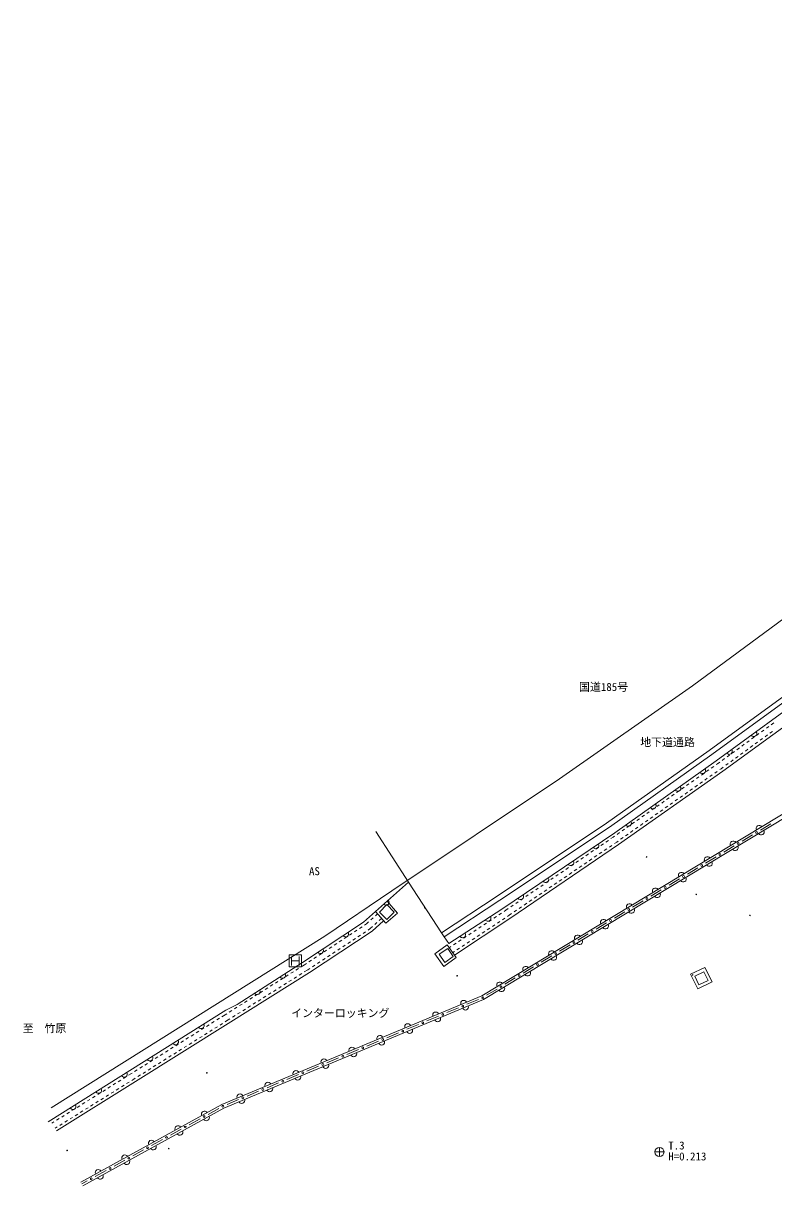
# Model space of a CAD drawing. Units: millimetres on the paper, with parts at other scales. Extents: x -4217 to 649, y -3995 to 278.
# Drawn here: x -253.2 to -129.4, y -62 to 129.8 of the extents above; entities that cross this region are included whole.
import ezdxf
from ezdxf.enums import TextEntityAlignment as Align

# ---------------------------------------------------------------- set-up
doc = ezdxf.new("R2010")
doc.units = ezdxf.units.MM
for name, color, linetype, lineweight in [('0-1_S-BGD', 134, 'Continuous', 18), ('0-3_S-BMK-SRVR', 2, 'Continuous', 18), ('0-9_標高点', 134, 'Continuous', 18), ('0-E_S-BGD', 134, 'Continuous', 18), ('0-F_S-BGD', 134, 'Continuous', 18), ('1-0_S-BGD', 134, 'Continuous', 18), ('1-1_S-BGD', 134, 'Continuous', 18)]:
    doc.layers.add(name, color=color, linetype=linetype, lineweight=lineweight)
doc.styles.add('ＭＳ ゴシック', font='')
doc.styles.get('ＭＳ ゴシック').set_extended_font_data('MS Gothic')

msp = doc.modelspace()

# ---------------------------------------------------------------- linework, layer by layer
at = {"layer": '0-1_S-BGD'}
for p, q in [((-193.408, -18.684), (-195.088, -16.728)), ((-203.474, -20.804), (-248.624, -49.128)), ((-183.754, -20.918), (-184.193, -20.249))]:
    msp.add_line(p, q, dxfattribs=at)
for points in [[(-13.321, 129.826), (-32.881, 111.116), (-42.664, 102.076), (-64.864, 82.186), (-82.421, 67.532), (-100.808, 52.176), (-121.244, 36.389), (-142.761, 20.522), (-164.721, 5.166), (-192.408, -13.321), (-203.474, -20.804)], [(-114.433, 41.261), (-108.41, 33.254), (-115.436, 27.854), (-123.494, 21.874), (-140.058, 9.832), (-156.955, -2.175), (-175.019, -14.224), (-184.193, -20.249)], [(-113.794, 41.742), (-107.294, 33.102), (-114.954, 27.216), (-123.021, 21.229), (-139.591, 9.182), (-156.501, -2.834), (-174.578, -14.891), (-183.754, -20.918)], [(-107.431, 28.809), (-114.078, 23.862), (-121.254, 18.432), (-137.781, 6.426), (-155.001, -5.681), (-172.744, -17.758), (-182.055, -23.922)], [(-184.193, -20.249), (-189.628, -11.904), (-195.062, -3.56)], [(-193.148, -15.014), (-191.444, -16.998), (-193.408, -18.684)], [(-193.776, -18.256), (-195.651, -19.961), (-206.004, -26.778), (-219.398, -35.218), (-234.691, -44.811), (-247.704, -52.934)]]:
    msp.add_lwpolyline(points, dxfattribs=at)
for points in [[(-194.441, -16.828), (-193.201, -15.598), (-191.984, -16.824), (-193.224, -18.054)], [(-185.324, -23.701), (-183.291, -22.222), (-181.761, -24.326), (-183.794, -25.804)], [(-184.578, -23.788), (-183.18, -22.827), (-182.25, -24.181), (-183.648, -25.141)], [(-140.728, -25.948), (-139.567, -28.326), (-141.93, -29.479), (-143.091, -27.101)], [(-140.894, -26.668), (-140.215, -28.111), (-141.738, -28.828), (-142.418, -27.384)]]:
    msp.add_lwpolyline(points, close=True, dxfattribs=at)
at = {"layer": '0-3_S-BMK-SRVR'}
for p, q in [((-147.488, -56.401), (-148.988, -56.401)), ((-148.238, -55.651), (-148.238, -57.151))]:
    msp.add_line(p, q, dxfattribs=at)
msp.add_circle((-148.238, -56.401), 0.75, dxfattribs=at)
at = {"layer": '0-9_標高点'}
for centre, radius in [((-150.358, -7.731), 0.05), ((-150.358, -7.731), 0.0333), ((-142.171, -13.914), 0.05), ((-142.171, -13.914), 0.0333), ((-186.978, -16.108), 0.05), ((-186.978, -16.108), 0.0333), ((-133.314, -17.374), 0.05), ((-133.314, -17.374), 0.0333), ((-181.621, -27.328), 0.05), ((-181.621, -27.328), 0.0333), ((-142.778, -27.201), 0.05), ((-142.778, -27.201), 0.0333), ((-222.904, -43.348), 0.05), ((-222.904, -43.348), 0.0333), ((-245.964, -56.151), 0.05), ((-245.964, -56.151), 0.0333), ((-229.198, -55.858), 0.05), ((-229.198, -55.858), 0.0333)]:
    msp.add_circle(centre, radius, dxfattribs=at)
at = {"layer": '0-E_S-BGD'}
for p, q in [((-208.949, -24.134), (-208.949, -25.634)), ((-208.949, -24.884), (-207.699, -24.884)), ((-207.699, -24.134), (-207.699, -25.634))]:
    msp.add_line(p, q, dxfattribs=at)
msp.add_lwpolyline([(-209.324, -25.884), (-209.324, -23.884), (-207.324, -23.884), (-207.324, -25.884)], close=True, dxfattribs=at)
at = {"layer": '0-F_S-BGD'}
for points in [[(-183.754, -20.918), (-183.014, -22.031), (-174.258, -16.371), (-155.604, -3.781), (-138.904, 8.099), (-122.418, 20.122), (-114.211, 26.259), (-106.864, 31.856)], [(-90.294, 22.023), (-177.558, -30.654), (-220.424, -48.568), (-243.704, -61.401)], [(-243.382, -61.985), (-220.134, -49.169), (-177.255, -31.251), (-89.95, 21.452)], [(-249.074, -51.464), (-219.811, -33.008), (-217.901, -32.061), (-207.128, -25.144), (-197.061, -18.471), (-189.628, -11.904)]]:
    msp.add_lwpolyline(points, dxfattribs=at)
for centre, start, end in [((-132.681, 12.638), 216.10238, 36.10238), ((-136.721, 9.691), 216.10238, 36.10238), ((-141.143, 6.506), 215.42718, 35.42718), ((-145.217, 3.608), 215.42718, 35.42718), ((-149.291, 0.71), 215.42718, 35.42718), ((-153.366, -2.189), 215.42718, 35.42718), ((-131.786, -3.024), 31.11753, 211.11753), ((-131.462, -3.607), 211.11753, 31.11753), ((-158.714, -5.88), 214.01724, 34.01724), ((-136.066, -5.608), 31.11753, 211.11753), ((-135.743, -6.191), 211.11753, 31.11753), ((-162.859, -8.677), 214.01724, 34.01724), ((-140.347, -8.192), 31.11753, 211.11753), ((-140.023, -8.775), 211.11753, 31.11753), ((-167.003, -11.475), 214.01724, 34.01724), ((-144.627, -10.776), 31.11753, 211.11753), ((-144.304, -11.359), 211.11753, 31.11753), ((-148.908, -13.36), 31.11753, 211.11753), ((-193.344, -15.188), 221.45764, 41.45764), ((-171.147, -14.272), 214.01724, 34.01724), ((-148.584, -13.943), 211.11753, 31.11753), ((-153.188, -15.944), 31.11753, 211.11753), ((-152.865, -16.527), 211.11753, 31.11753), ((-176.536, -17.844), 212.8772, 32.8772), ((-157.469, -18.528), 31.11753, 211.11753), ((-157.146, -19.111), 211.11753, 31.11753), ((-200.01, -20.426), 213.54095, 33.54095), ((-180.735, -20.558), 212.8772, 32.8772), ((-161.75, -21.112), 31.11753, 211.11753), ((-204.178, -23.189), 213.54095, 33.54095), ((-161.426, -21.695), 211.11753, 31.11753), ((-166.03, -23.696), 31.11753, 211.11753), ((-165.707, -24.279), 211.11753, 31.11753), ((-170.311, -26.28), 31.11753, 211.11753), ((-169.987, -26.863), 211.11753, 31.11753), ((-210.41, -27.252), 212.70117, 32.70117), ((-174.591, -28.864), 31.11753, 211.11753), ((-214.618, -29.953), 212.70117, 32.70117), ((-174.268, -29.447), 211.11753, 31.11753), ((-180.537, -31.9), 22.67931, 202.67931), ((-180.241, -32.498), 202.67931, 22.67931), ((-185.151, -33.827), 22.67931, 202.67931), ((-184.854, -34.426), 202.67931, 22.67931), ((-223.87, -35.568), 212.24003, 32.24003), ((-189.764, -35.755), 22.67931, 202.67931), ((-189.468, -36.354), 202.67931, 22.67931), ((-228.099, -38.235), 212.24003, 32.24003), ((-194.377, -37.683), 22.67931, 202.67931), ((-194.081, -38.282), 202.67931, 22.67931), ((-198.991, -39.611), 22.67931, 202.67931), ((-198.695, -40.21), 202.67931, 22.67931), ((-232.328, -40.902), 212.24003, 32.24003), ((-203.604, -41.539), 22.67931, 202.67931), ((-203.308, -42.138), 202.67931, 22.67931), ((-236.557, -43.57), 212.24003, 32.24003), ((-208.218, -43.467), 22.67931, 202.67931), ((-207.921, -44.065), 202.67931, 22.67931), ((-240.786, -46.237), 212.24003, 32.24003), ((-212.831, -45.395), 22.67931, 202.67931), ((-212.535, -45.993), 202.67931, 22.67931), ((-217.444, -47.323), 22.67931, 202.67931), ((-217.148, -47.921), 202.67931, 22.67931), ((-245.015, -48.904), 212.24003, 32.24003), ((-223.307, -50.157), 28.86619, 208.86619), ((-223.001, -50.749), 208.86619, 28.86619), ((-227.685, -52.571), 28.86619, 208.86619), ((-227.379, -53.163), 208.86619, 28.86619), ((-232.064, -54.984), 28.86619, 208.86619), ((-231.758, -55.577), 208.86619, 28.86619), ((-236.443, -57.398), 28.86619, 208.86619), ((-240.822, -59.812), 28.86619, 208.86619), ((-236.137, -57.991), 208.86619, 28.86619), ((-240.516, -60.405), 208.86619, 28.86619)]:
    msp.add_arc(centre, 0.5, start, end, dxfattribs=at)
at = {"layer": '1-0_S-BGD'}
for p, q in [((-131.591, -3.295), (-129.863, -2.253)), ((-134.602, -5.113), (-132.875, -4.071)), ((-137.614, -6.931), (-135.886, -5.889)), ((-143.637, -10.567), (-141.909, -9.525)), ((-140.625, -8.749), (-138.898, -7.707)), ((-146.648, -12.385), (-144.921, -11.343)), ((-149.66, -14.203), (-147.933, -13.16)), ((-152.672, -16.021), (-150.944, -14.978)), ((-155.683, -17.839), (-153.956, -16.796)), ((-158.695, -19.657), (-156.967, -18.614)), ((-161.706, -21.475), (-159.979, -20.432)), ((-164.718, -23.293), (-162.991, -22.25)), ((-167.73, -25.111), (-166.002, -24.068)), ((-170.741, -26.929), (-169.014, -25.886)), ((-173.753, -28.747), (-172.025, -27.704)), ((-176.764, -30.565), (-175.037, -29.522)), ((-180.012, -32.041), (-178.098, -31.242)), ((-186.608, -34.798), (-184.694, -33.998)), ((-183.31, -33.42), (-181.396, -32.62)), ((-189.906, -36.176), (-187.992, -35.376)), ((-196.502, -38.932), (-194.588, -38.132)), ((-193.204, -37.554), (-191.29, -36.754)), ((-199.8, -40.31), (-197.886, -39.511)), ((-203.098, -41.688), (-201.184, -40.889)), ((-209.693, -44.445), (-207.779, -43.645)), ((-206.395, -43.067), (-204.482, -42.267)), ((-212.991, -45.823), (-211.077, -45.023)), ((-219.587, -48.579), (-217.673, -47.779)), ((-216.289, -47.201), (-214.375, -46.401)), ((-222.724, -50.216), (-220.936, -49.23)), ((-225.826, -51.926), (-224.038, -50.94)), ((-228.928, -53.636), (-227.14, -52.65)), ((-232.03, -55.346), (-230.242, -54.36)), ((-235.132, -57.056), (-233.343, -56.07)), ((-238.234, -58.766), (-236.445, -57.78)), ((-243.543, -61.693), (-242.649, -61.2)), ((-241.336, -60.476), (-239.547, -59.49))]:
    msp.add_line(p, q, dxfattribs=at)
for centre in [(-132.233, -3.683), (-135.244, -5.501), (-138.256, -7.319), (-141.267, -9.137), (-144.279, -10.955), (-147.291, -12.773), (-150.302, -14.591), (-153.314, -16.409), (-156.325, -18.227), (-159.337, -20.045), (-162.348, -21.863), (-165.36, -23.681), (-168.372, -25.499), (-171.383, -27.317), (-174.395, -29.135), (-180.704, -32.331), (-177.406, -30.952), (-184.002, -33.709), (-190.598, -36.465), (-187.3, -35.087), (-193.896, -37.843), (-197.194, -39.221), (-203.79, -41.978), (-200.492, -40.599), (-207.087, -43.356), (-213.683, -46.112), (-210.385, -44.734), (-216.981, -47.49), (-220.279, -48.868), (-223.381, -50.578), (-226.483, -52.288), (-232.687, -55.708), (-229.585, -53.998), (-235.789, -57.418), (-238.89, -59.128), (-241.992, -60.838)]:
    msp.add_circle(centre, 0.15, dxfattribs=at)
at = {"layer": '1-1_S-BGD'}
for p, q in [((-130.198, 13.789), (-130.603, 13.495)), ((-129.389, 14.376), (-129.794, 14.082)), ((-132.625, 12.025), (-133.03, 11.731)), ((-131.816, 12.613), (-132.221, 12.319)), ((-131.228, 11.805), (-131.632, 11.511)), ((-131.007, 13.201), (-131.412, 12.907)), ((-130.419, 12.392), (-130.823, 12.098)), ((-129.61, 12.98), (-130.014, 12.686)), ((-135.861, 9.674), (-136.266, 9.38)), ((-135.052, 10.262), (-135.457, 9.968)), ((-134.243, 10.85), (-134.648, 10.556)), ((-133.655, 10.041), (-134.059, 9.747)), ((-133.434, 11.438), (-133.839, 11.144)), ((-132.846, 10.629), (-133.25, 10.335)), ((-132.037, 11.217), (-132.441, 10.923)), ((-137.479, 8.499), (-137.884, 8.205)), ((-136.891, 7.69), (-137.295, 7.396)), ((-136.67, 9.086), (-137.075, 8.793)), ((-136.082, 8.278), (-136.486, 7.984)), ((-135.273, 8.866), (-135.677, 8.572)), ((-134.464, 9.454), (-134.868, 9.16)), ((-140.914, 6.057), (-141.323, 5.769)), ((-140.096, 6.632), (-140.505, 6.344)), ((-139.521, 5.814), (-139.93, 5.526)), ((-139.278, 7.207), (-139.687, 6.919)), ((-138.702, 6.389), (-139.111, 6.101)), ((-143.368, 4.331), (-143.777, 4.044)), ((-142.55, 4.906), (-142.959, 4.619)), ((-141.975, 4.088), (-142.384, 3.801)), ((-141.732, 5.481), (-142.141, 5.194)), ((-141.157, 4.663), (-141.566, 4.376)), ((-140.339, 5.239), (-140.748, 4.951)), ((-146.64, 2.031), (-147.049, 1.743)), ((-145.822, 2.606), (-146.231, 2.318)), ((-145.004, 3.181), (-145.413, 2.893)), ((-144.429, 2.363), (-144.838, 2.075)), ((-144.186, 3.756), (-144.595, 3.468)), ((-143.611, 2.938), (-144.02, 2.65)), ((-142.793, 3.513), (-143.202, 3.226)), ((-149.094, 0.305), (-149.503, 0.018)), ((-148.276, 0.88), (-148.685, 0.593)), ((-147.701, 0.062), (-148.11, -0.225)), ((-147.458, 1.455), (-147.867, 1.168)), ((-146.883, 0.637), (-147.292, 0.35)), ((-146.065, 1.213), (-146.474, 0.925)), ((-145.247, 1.788), (-145.656, 1.5)), ((-151.548, -1.42), (-151.958, -1.708)), ((-150.73, -0.845), (-151.139, -1.133)), ((-150.155, -1.663), (-150.564, -1.951)), ((-149.912, -0.27), (-150.321, -0.558)), ((-149.337, -1.088), (-149.746, -1.376)), ((-148.519, -0.513), (-148.928, -0.8)), ((-154.821, -3.721), (-155.23, -4.008)), ((-154.003, -3.146), (-154.412, -3.433)), ((-153.185, -2.57), (-153.594, -2.858)), ((-152.609, -3.388), (-153.018, -3.676)), ((-152.367, -1.995), (-152.776, -2.283)), ((-151.791, -2.813), (-152.2, -3.101)), ((-150.973, -2.238), (-151.382, -2.526)), ((-157.484, -5.557), (-157.897, -5.838)), ((-156.657, -4.994), (-157.07, -5.275)), ((-154.245, -4.539), (-154.655, -4.826)), ((-153.427, -3.964), (-153.836, -4.251)), ((-159.964, -7.245), (-160.377, -7.526)), ((-159.137, -6.682), (-159.551, -6.963)), ((-158.574, -7.508), (-158.987, -7.79)), ((-158.31, -6.119), (-158.724, -6.401)), ((-157.747, -6.946), (-158.161, -7.227)), ((-156.921, -6.383), (-157.334, -6.664)), ((-156.094, -5.82), (-156.507, -6.102)), ((-163.271, -9.495), (-163.684, -9.777)), ((-162.444, -8.933), (-162.857, -9.214)), ((-161.617, -8.37), (-162.031, -8.651)), ((-161.054, -9.196), (-161.467, -9.478)), ((-160.791, -7.807), (-161.204, -8.089)), ((-160.227, -8.634), (-160.641, -8.915)), ((-159.401, -8.071), (-159.814, -8.352)), ((-165.751, -11.183), (-166.164, -11.465)), ((-164.924, -10.621), (-165.337, -10.902)), ((-164.361, -11.447), (-164.774, -11.728)), ((-164.097, -10.058), (-164.511, -10.339)), ((-163.534, -10.884), (-163.947, -11.166)), ((-162.707, -10.322), (-163.121, -10.603)), ((-161.881, -9.759), (-162.294, -10.04)), ((-168.231, -12.871), (-168.644, -13.153)), ((-167.404, -12.309), (-167.817, -12.59)), ((-166.841, -13.135), (-167.254, -13.416)), ((-166.577, -11.746), (-166.991, -12.027)), ((-166.014, -12.572), (-166.428, -12.854)), ((-165.187, -12.01), (-165.601, -12.291)), ((-171.537, -15.122), (-171.951, -15.403)), ((-170.711, -14.559), (-171.124, -14.841)), ((-169.884, -13.997), (-170.297, -14.278)), ((-169.321, -14.823), (-169.734, -15.104)), ((-169.057, -13.434), (-169.471, -13.715)), ((-168.494, -14.26), (-168.908, -14.542)), ((-167.668, -13.698), (-168.081, -13.979)), ((-194.753, -17.118), (-195.109, -17.441)), ((-174.299, -16.988), (-174.716, -17.264)), ((-172.364, -15.685), (-172.777, -15.966)), ((-171.801, -16.511), (-172.214, -16.792)), ((-170.974, -15.948), (-171.388, -16.23)), ((-170.148, -15.386), (-170.561, -15.667)), ((-195.478, -17.777), (-195.848, -18.113)), ((-194.845, -18.553), (-195.215, -18.889)), ((-194.102, -17.877), (-194.475, -18.216)), ((-176.8, -18.644), (-177.217, -18.92)), ((-175.966, -18.092), (-176.383, -18.368)), ((-175.393, -18.912), (-175.81, -19.188)), ((-175.132, -17.54), (-175.549, -17.816)), ((-174.559, -18.36), (-174.976, -18.636)), ((-173.726, -17.808), (-174.142, -18.084)), ((-199.816, -20.907), (-200.233, -21.182)), ((-198.981, -20.357), (-199.398, -20.632)), ((-198.145, -19.807), (-198.563, -20.082)), ((-197.567, -20.624), (-197.985, -20.899)), ((-197.31, -19.258), (-197.728, -19.533)), ((-196.732, -20.074), (-197.149, -20.349)), ((-180.135, -20.852), (-180.552, -21.128)), ((-179.301, -20.3), (-179.718, -20.576)), ((-178.468, -19.748), (-178.885, -20.024)), ((-177.895, -20.568), (-178.311, -20.844)), ((-177.634, -19.196), (-178.051, -19.472)), ((-177.061, -20.016), (-177.478, -20.292)), ((-176.227, -19.464), (-176.644, -19.74)), ((-202.321, -22.557), (-202.739, -22.832)), ((-201.486, -22.007), (-201.904, -22.282)), ((-200.908, -22.824), (-201.326, -23.099)), ((-200.651, -21.457), (-201.069, -21.732)), ((-200.073, -22.274), (-200.49, -22.549)), ((-199.237, -21.724), (-199.655, -21.999)), ((-198.402, -21.174), (-198.82, -21.449)), ((-182.637, -22.508), (-182.938, -22.708)), ((-181.803, -21.956), (-182.22, -22.232)), ((-181.23, -22.776), (-181.647, -23.052)), ((-180.969, -21.404), (-181.386, -21.68)), ((-180.396, -22.224), (-180.813, -22.5)), ((-179.562, -21.672), (-179.979, -21.948)), ((-178.728, -21.12), (-179.145, -21.396)), ((-205.662, -24.757), (-206.08, -25.032)), ((-204.827, -24.207), (-205.245, -24.482)), ((-203.992, -23.657), (-204.409, -23.932)), ((-203.414, -24.473), (-203.831, -24.748)), ((-203.157, -23.107), (-203.574, -23.382)), ((-202.578, -23.923), (-202.996, -24.198)), ((-201.743, -23.374), (-202.161, -23.649)), ((-182.064, -23.328), (-182.349, -23.517)), ((-208.642, -26.667), (-209.065, -26.933)), ((-207.796, -26.134), (-208.219, -26.4)), ((-205.084, -25.573), (-205.502, -25.848)), ((-204.249, -25.023), (-204.666, -25.298)), ((-211.18, -28.266), (-211.603, -28.533)), ((-210.334, -27.733), (-210.757, -28)), ((-209.797, -28.577), (-210.22, -28.843)), ((-209.488, -27.2), (-209.911, -27.466)), ((-208.951, -28.044), (-209.374, -28.31)), ((-208.105, -27.51), (-208.528, -27.777)), ((-207.259, -26.977), (-207.682, -27.244)), ((-214.564, -30.399), (-214.987, -30.665)), ((-213.718, -29.866), (-214.141, -30.132)), ((-212.872, -29.332), (-213.295, -29.599)), ((-212.335, -30.176), (-212.758, -30.443)), ((-212.026, -28.799), (-212.449, -29.066)), ((-211.489, -29.643), (-211.912, -29.909)), ((-210.643, -29.11), (-211.066, -29.376)), ((-217.948, -32.531), (-218.371, -32.798)), ((-217.102, -31.998), (-217.525, -32.265)), ((-216.256, -31.465), (-216.679, -31.732)), ((-215.719, -32.309), (-216.142, -32.575)), ((-215.41, -30.932), (-215.833, -31.198)), ((-214.873, -31.775), (-215.296, -32.042)), ((-214.027, -31.242), (-214.45, -31.509)), ((-213.181, -30.709), (-213.604, -30.976)), ((-220.852, -34.36), (-221.276, -34.625)), ((-218.794, -33.064), (-219.217, -33.331)), ((-218.257, -33.908), (-218.68, -34.175)), ((-217.411, -33.375), (-217.834, -33.641)), ((-216.565, -32.842), (-216.988, -33.108)), ((-223.394, -35.954), (-223.817, -36.22)), ((-222.547, -35.422), (-222.97, -35.688)), ((-222.015, -36.27), (-222.439, -36.535)), ((-221.7, -34.891), (-222.123, -35.157)), ((-221.168, -35.738), (-221.592, -36.004)), ((-220.321, -35.207), (-220.745, -35.473)), ((-226.782, -38.079), (-227.206, -38.345)), ((-225.935, -37.548), (-226.359, -37.814)), ((-225.088, -37.017), (-225.512, -37.282)), ((-224.557, -37.864), (-224.98, -38.129)), ((-224.241, -36.485), (-224.665, -36.751)), ((-223.71, -37.332), (-224.133, -37.598)), ((-222.862, -36.801), (-223.286, -37.067)), ((-230.171, -40.205), (-230.594, -40.471)), ((-229.324, -39.674), (-229.747, -39.939)), ((-228.477, -39.142), (-228.9, -39.408)), ((-227.945, -39.989), (-228.369, -40.255)), ((-227.629, -38.611), (-228.053, -38.877)), ((-227.098, -39.458), (-227.522, -39.724)), ((-226.251, -38.927), (-226.675, -39.192)), ((-225.404, -38.395), (-225.827, -38.661)), ((-232.712, -41.799), (-233.136, -42.065)), ((-231.865, -41.268), (-232.289, -41.533)), ((-231.334, -42.115), (-231.757, -42.381)), ((-231.018, -40.736), (-231.442, -41.002)), ((-230.487, -41.584), (-230.91, -41.849)), ((-229.639, -41.052), (-230.063, -41.318)), ((-228.792, -40.521), (-229.216, -40.786)), ((-236.267, -44.026), (-236.691, -44.291)), ((-234.406, -42.862), (-234.83, -43.128)), ((-233.875, -43.709), (-234.299, -43.975)), ((-233.559, -42.331), (-233.983, -42.596)), ((-233.028, -43.178), (-233.452, -43.443)), ((-232.181, -42.646), (-232.604, -42.912)), ((-238.811, -45.615), (-239.236, -45.88)), ((-237.963, -45.085), (-238.387, -45.35)), ((-237.433, -45.933), (-237.857, -46.198)), ((-237.115, -44.556), (-237.539, -44.821)), ((-236.585, -45.404), (-237.009, -45.669)), ((-235.737, -44.874), (-236.161, -45.139)), ((-242.205, -47.733), (-242.629, -47.998)), ((-241.356, -47.204), (-241.78, -47.468)), ((-240.508, -46.674), (-240.932, -46.939)), ((-239.978, -47.522), (-240.402, -47.787)), ((-239.66, -46.145), (-240.084, -46.409)), ((-239.13, -46.993), (-239.554, -47.257)), ((-238.281, -46.463), (-238.706, -46.728)), ((-245.598, -49.851), (-246.022, -50.116)), ((-244.749, -49.322), (-245.174, -49.586)), ((-243.901, -48.792), (-244.325, -49.057)), ((-243.371, -49.64), (-243.795, -49.905)), ((-243.053, -48.263), (-243.477, -48.527)), ((-242.523, -49.111), (-242.947, -49.375)), ((-241.675, -48.581), (-242.099, -48.846)), ((-240.826, -48.052), (-241.25, -48.316)), ((-248.143, -51.44), (-248.499, -51.662)), ((-247.294, -50.91), (-247.719, -51.175)), ((-246.764, -51.758), (-247.189, -52.023)), ((-246.446, -50.381), (-246.87, -50.646)), ((-245.916, -51.229), (-246.34, -51.494)), ((-245.068, -50.699), (-245.492, -50.964)), ((-244.219, -50.17), (-244.644, -50.434)), ((-247.613, -52.288), (-247.969, -52.51))]:
    msp.add_line(p, q, dxfattribs=at)
for points in [[(-138.288, 7.911), (-138.653, 7.646), (-138.869, 7.494)], [(-137.7, 7.102), (-138.072, 6.832), (-138.293, 6.676)], [(-155.639, -4.296), (-155.854, -4.447), (-156.244, -4.713)], [(-155.064, -5.114), (-155.285, -5.27), (-155.681, -5.539)], [(-173.191, -16.247), (-173.58, -16.512), (-173.882, -16.712)], [(-172.628, -17.074), (-173.023, -17.343), (-173.309, -17.532)], [(-196.218, -18.45), (-196.573, -18.773), (-196.892, -18.983)], [(-195.585, -19.225), (-195.958, -19.565), (-196.314, -19.799)], [(-206.498, -25.307), (-206.817, -25.517), (-207.373, -25.867)], [(-205.919, -26.123), (-206.275, -26.357), (-206.836, -26.711)], [(-219.64, -33.598), (-220.196, -33.948), (-220.429, -34.094)], [(-219.103, -34.441), (-219.664, -34.794), (-219.898, -34.941)], [(-235.254, -43.393), (-235.487, -43.54), (-235.842, -43.762)], [(-234.722, -44.241), (-234.956, -44.387), (-235.312, -44.61)]]:
    msp.add_lwpolyline(points, dxfattribs=at)

# ---------------------------------------------------------------- texts
at = {"layer": '0-1_S-BGD', "style": 'ＭＳ ゴシック'}
for s, p in [('国道185号', (-161.508, 19.262)), ('地下道通路', (-151.411, 10.14)), ('AS', (-206.06, -11.138)), ('インターロッキング', (-209.004, -34.553)), ('至\u3000竹原', (-253.308, -37.06))]:
    msp.add_text(s, height=1.32, dxfattribs=at).set_placement(p, align=Align.BOTTOM_LEFT)
at = {"layer": '0-3_S-BMK-SRVR', "style": 'ＭＳ ゴシック'}
for s, p in [('T.3', (-146.784, -56.4)), ('H=0.213', (-146.784, -58.2))]:
    msp.add_text(s, height=1.32, dxfattribs=at).set_placement(p, align=Align.BOTTOM_LEFT)

doc.saveas('drawing.dxf')
